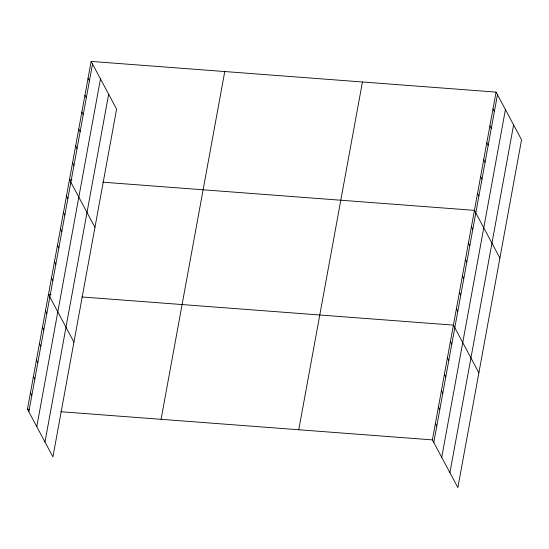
<?xml version="1.0" encoding="UTF-8"?>
<svg xmlns="http://www.w3.org/2000/svg" width="549" height="549" viewBox="0 0 549 549"><rect width="100%" height="100%" fill="white"/><g stroke="black" fill="none" stroke-linecap="round" stroke-linejoin="round"><path stroke-width="0.82" d="M91.134 61.419L116.601 109.114L52.917 456.892L27.45 409.197L91.134 61.419L496.083 92.108L521.55 139.803L457.866 487.581L432.399 439.886L496.083 92.108M28.836 411.791L92.52 64.013M36.783 426.676L100.467 78.898M44.97 442.007L108.654 94.236M161.083 419.326L224.767 71.548M298.766 429.757L362.45 81.979M433.779 442.48L497.469 94.703M441.725 457.358L505.416 109.587M449.919 472.696L513.603 124.918M71.988 179.852L69.483 179.667L94.95 227.361M102.889 182.193L474.432 210.349L499.899 258.051M50.975 294.621L48.47 294.429L73.937 342.13M81.876 296.961L453.412 325.118L478.879 372.812M27.45 409.197L29.118 409.321M60.857 411.729L432.399 439.886M492.988 108.997L494.375 111.591M489.893 125.893L491.28 128.487M486.805 142.781L488.185 145.375M483.71 159.677L485.096 162.271M480.615 176.565L482.001 179.159M477.52 193.461L478.906 196.055M471.426 226.744L472.813 229.338M468.427 243.138L469.807 245.732M465.422 259.54L466.808 262.134M462.423 275.934L463.802 278.528M459.417 292.329L460.803 294.923M456.418 308.723L457.797 311.317M450.413 341.512L451.793 344.106M447.408 357.907L448.794 360.501M444.409 374.301L445.788 376.895M441.403 390.696L442.789 393.29M438.404 407.09L439.783 409.684M435.398 423.485L436.784 426.086M88.046 78.315L89.425 80.909M84.951 95.203L86.337 97.797M81.856 112.099L83.242 114.693M78.761 128.988L80.147 131.582M75.673 145.883L77.052 148.477M72.578 162.772L73.964 165.366M66.484 196.062L67.863 198.656M63.478 212.456L64.864 215.05M60.479 228.851L61.859 231.445M57.473 245.245L58.86 247.839M54.475 261.64L55.854 264.234M51.469 278.034L52.855 280.628M45.464 310.823L46.85 313.417M42.465 327.218L43.845 329.812M39.459 343.619L40.846 346.213M36.46 360.014L37.84 362.608M33.455 376.408L34.841 379.002M30.456 392.803L31.835 395.397"/></g></svg>
